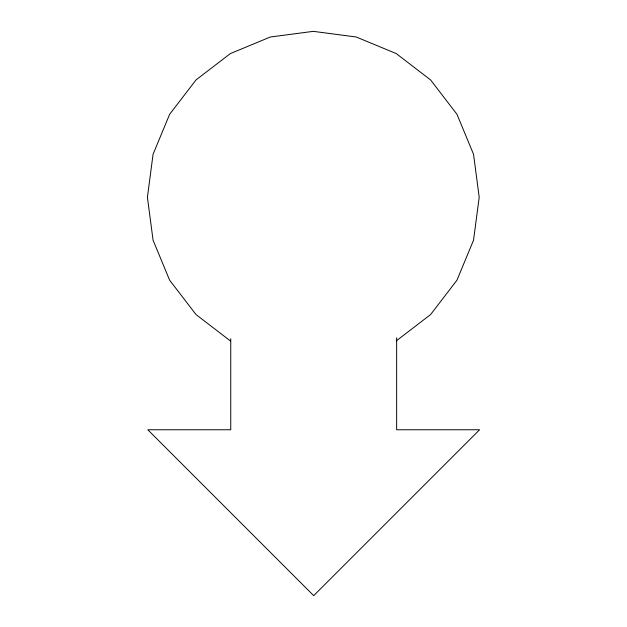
<?xml version="1.0" encoding="UTF-8"?>
<svg xmlns="http://www.w3.org/2000/svg" width="627" height="627" viewBox="0 0 627 627"><rect width="100%" height="100%" fill="white"/><g stroke="black" fill="none" stroke-linecap="round" stroke-linejoin="round"><path stroke-width="0.94" d="M396.248 340.908L430.608 314.542L456.973 280.191L473.542 240.18L479.2 197.246L473.542 154.305L456.973 114.294L430.608 79.942L396.248 53.577L356.238 37.001L313.304 31.35L270.37 37.001L230.36 53.577L196 79.942L169.635 114.294L153.066 154.305L147.416 197.246L153.066 240.18L169.635 280.191L196 314.542L230.36 340.908M396.64 337.773L396.64 429.754L479.584 429.754L313.696 595.65L147.8 429.754L230.752 429.754L230.752 338.752"/></g></svg>
